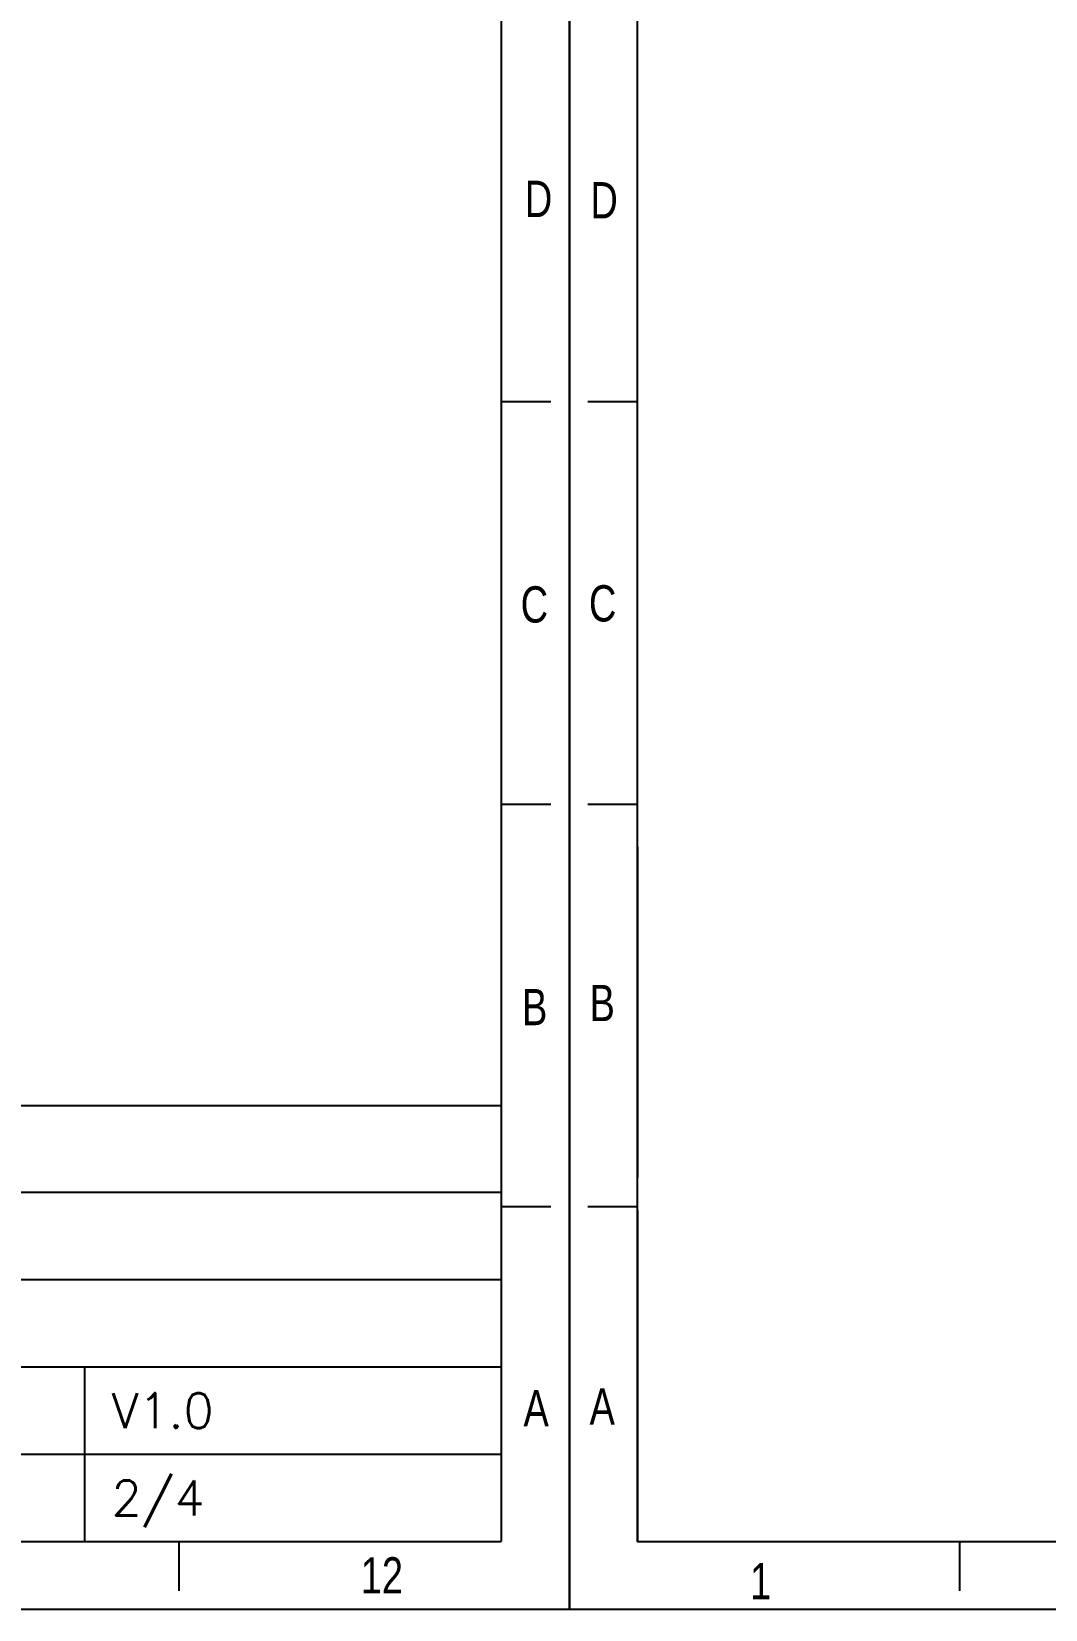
# Model space of a CAD drawing. Header units: millimetres. Extents: x 562 to 17351, y 2396 to 6995.
# Drawn here: x 6912 to 7641, y 2397 to 3532 of the extents above; entities that cross this region are included whole.
import ezdxf

# ---------------------------------------------------------------- set-up
doc = ezdxf.new("R2010")
doc.units = ezdxf.units.MM
doc.styles.add('CKSTANDARD', font='arial.ttf')
doc.styles.add('Roamns', font='romans.shx')

# ---------------------------------------------------------------- blocks, each defined once
blk = doc.blocks.new('standard template')
for p, q in [((456, 14517), (54, 14517)), ((37812, 14517), (37409, 14517)), ((456, 11245), (54, 11245)), ((37812, 11245), (37409, 11245)), ((456, 10901), (456, 8211)), ((456, 8211), (456, 10446)), ((456, 6313), (456, 10291)), ((23857, 8796), (37409, 8796)), ((23857, 8093), (37409, 8093)), ((456, 7973), (54, 7973)), ((37812, 7973), (37409, 7973)), ((456, 7944), (456, 5254)), ((23857, 7383), (37409, 7383)), ((23857, 6674), (37409, 6674)), ((34021, 6674), (34021, 5254)), ((23857, 5964), (37409, 5964)), ((456, 5254), (37409, 5254)), ((3074, 5254), (3074, 4851)), ((34791, 4851), (34791, 5254))]:
    blk.add_line(p, q)
blk.add_lwpolyline([(37963, 4700), (-97, 4700), (-97, 30879), (37963, 30879)], close=True)
at = {"color": 7}
for points in [[(456, 6674), (456, 5964), (456, 5254), (456, 30226), (37409, 30226), (37409, 5254)], [(456, 9631), (456, 8921), (456, 8211)]]:
    blk.add_lwpolyline(points, dxfattribs=at)
at = {"style": 'CKSTANDARD', "width": 0.75}
for s, height, p in [('D', 295, (74, 16009)), ('D', 295, (37601, 16020)), ('C', 295, (62, 12732)), ('C', 295, (37567, 12723)), ('B', 295, (67, 9483)), ('B', 295, (37578, 9450)), ('A', 295, (67, 6202)), ('A', 295, (37590, 6188)), ('1', 295, (1373, 4783)), ('12', 294.8, (36267, 4830))]:
    blk.add_text(s, height=height, dxfattribs=at).set_placement(p)
at = {"style": 'Roamns'}
for tag, p in [('PAGE_NAME', (27466, 7594)), ('PROJECT_NAME', (27466, 6884)), ('DRAWN_NAME', (27466, 6174)), ('VERSION', (34241, 6174)), ('SELECT_DATA', (27466, 5464)), ('PAGE_NUMBER', (34241, 5464))]:
    blk.add_attdef(tag, p, '', height=285, dxfattribs=at)

msp = doc.modelspace()

# ---------------------------------------------------------------- block references
at = {"lineweight": -3, "transparency": 33554595}
ref = msp.add_blockref('standard template', (3938.931, 1980.689), dxfattribs=dict(at, xscale=0.0885002660397285, yscale=0.0885002660397285, zscale=0.0885002660397285))
ref.add_attrib('VERSION', 'V1.0', (6969.266, 2527.103), dxfattribs={"height": 25.1802, "style": 'Roamns'})
ref.add_attrib('PAGE_NUMBER', '2/4', (6969.266, 2464.289), dxfattribs={"height": 25.1802, "style": 'Roamns'})
at = {"transparency": 33554595, "xscale": 0.0885002660397285, "yscale": 0.0885002660397285, "zscale": 0.0885002660397285}
msp.add_blockref('standard template', (7307.254, 1980.689), dxfattribs=at)

doc.saveas('drawing.dxf')
